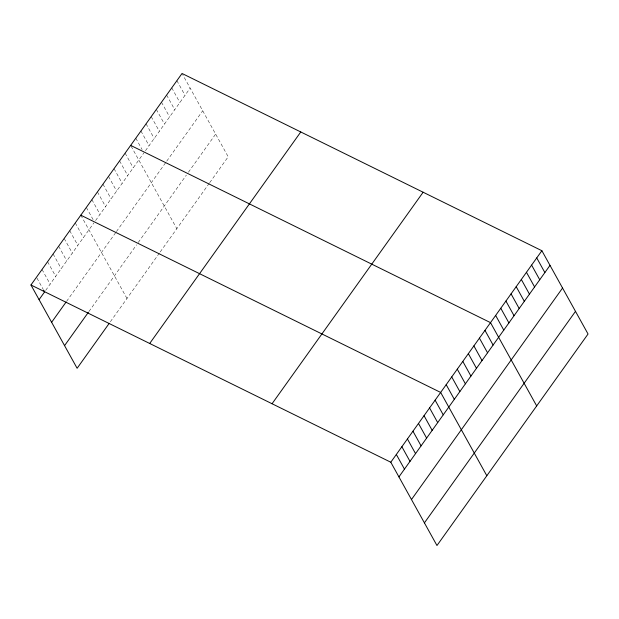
<?xml version="1.0" encoding="UTF-8"?>
<svg xmlns="http://www.w3.org/2000/svg" width="619" height="619" viewBox="0 0 619 619"><rect width="100%" height="100%" fill="white"/><g stroke="black" fill="none" stroke-linecap="round" stroke-linejoin="round"><path stroke-width="0.46" stroke-dasharray="3.1 2.32" d="M45.721 290.334L93.918 222.863M95.581 220.534L143.925 152.854M145.465 150.696L190.157 88.13M66.589 301.352L115.892 232.326M116.442 231.552L165.73 162.557M166.751 161.118L202.715 110.778M88.943 311.504L136.582 244.807M138.246 242.478L186.365 175.107M188.424 172.229L215.644 134.114M110.36 321.748L159.663 252.722M160.213 251.948L209.199 183.371M209.709 182.659L228.202 156.769L182.489 74.288M176.895 80.663L185.019 95.318M171.757 87.859L179.881 102.514M166.627 95.047L174.744 109.702M161.489 102.243L169.606 116.898M156.352 109.431L164.476 124.086M151.214 116.627L159.338 131.274M146.076 123.815L154.201 138.47M140.939 131.004L149.063 145.658M135.801 138.199L142.122 149.597M131.12 146.2L176.833 228.682M125.123 153.148L133.247 167.803M119.583 160.901L127.707 175.556M114.043 168.654L122.167 183.309M108.503 176.415L116.627 191.062M102.963 184.168L111.087 198.823M97.431 191.921L105.547 206.576M91.891 199.682L100.007 214.329M86.35 207.435L93.113 219.644M80.81 215.188L126.98 298.482M75.27 222.941L83.395 237.595M69.73 230.701L77.855 245.356M64.19 238.454L72.315 253.109M58.65 246.207L66.775 260.862M53.11 253.968L61.235 268.623M47.57 261.721L55.695 276.376M42.03 269.474L50.154 284.129M36.939 278.047L43.26 289.444"/><path stroke-width="0.93" d="M30.95 284.988L182.032 73.475L541.88 250.718L588.05 334.012L436.968 545.525L390.798 462.231L30.95 284.988L77.12 368.282L109.246 323.296M39.074 299.642L44.614 291.889L43.709 290.257M51.625 322.29L66.032 302.126M64.562 345.626L88.385 312.278M149.697 343.475L300.78 131.963M272.051 403.743L423.133 192.23M390.798 462.231L541.88 250.718M398.922 476.885L550.005 265.373M411.473 499.541L562.563 288.028M424.41 522.877L575.492 311.365M130.663 145.388L490.511 322.638L536.681 405.925M80.81 215.188L440.658 392.438L486.82 475.725M536.743 257.914L544.867 272.569M531.605 265.102L539.729 279.757M526.467 272.298L534.592 286.953M521.337 279.486L529.454 294.141M516.2 286.674L524.316 301.329M511.062 293.87L519.186 308.525M505.924 301.058L514.049 315.713M500.786 308.254L508.911 322.909M495.649 315.442L503.773 330.097M484.971 330.391L493.095 345.046M479.431 338.144L487.555 352.799M473.891 345.905L482.015 360.56M468.351 353.658L476.475 368.313M462.811 361.411L470.935 376.066M457.271 369.172L465.395 383.819M451.731 376.925L459.855 391.579M446.191 384.678L454.315 399.332M435.118 400.191L443.235 414.846M429.578 407.944L437.695 422.599M424.038 415.697L432.155 430.352M418.498 423.458L426.623 438.113M412.958 431.211L421.082 445.866M407.418 438.964L415.542 453.619M401.878 446.725L410.002 461.379M396.338 454.478L404.462 469.132"/></g></svg>
